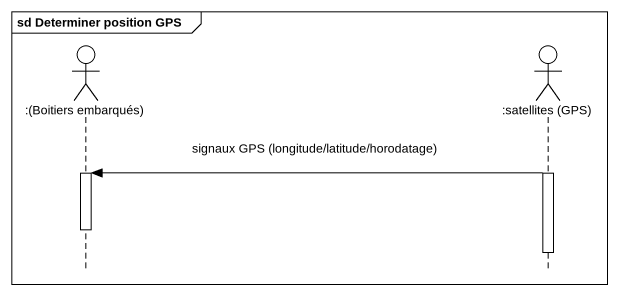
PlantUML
@startuml
mainframe sd Determiner position GPS
hide footbox
actor ":(Boitiers embarqués)" as Boitiers_embarqués
actor ":satellites (GPS)" as satellites_GPS

activate satellites_GPS
satellites_GPS -> Boitiers_embarqués : signaux GPS (longitude/latitude/horodatage)
activate Boitiers_embarqués
deactivate Boitiers_embarqués
deactivate satellites_GPS
@enduml
